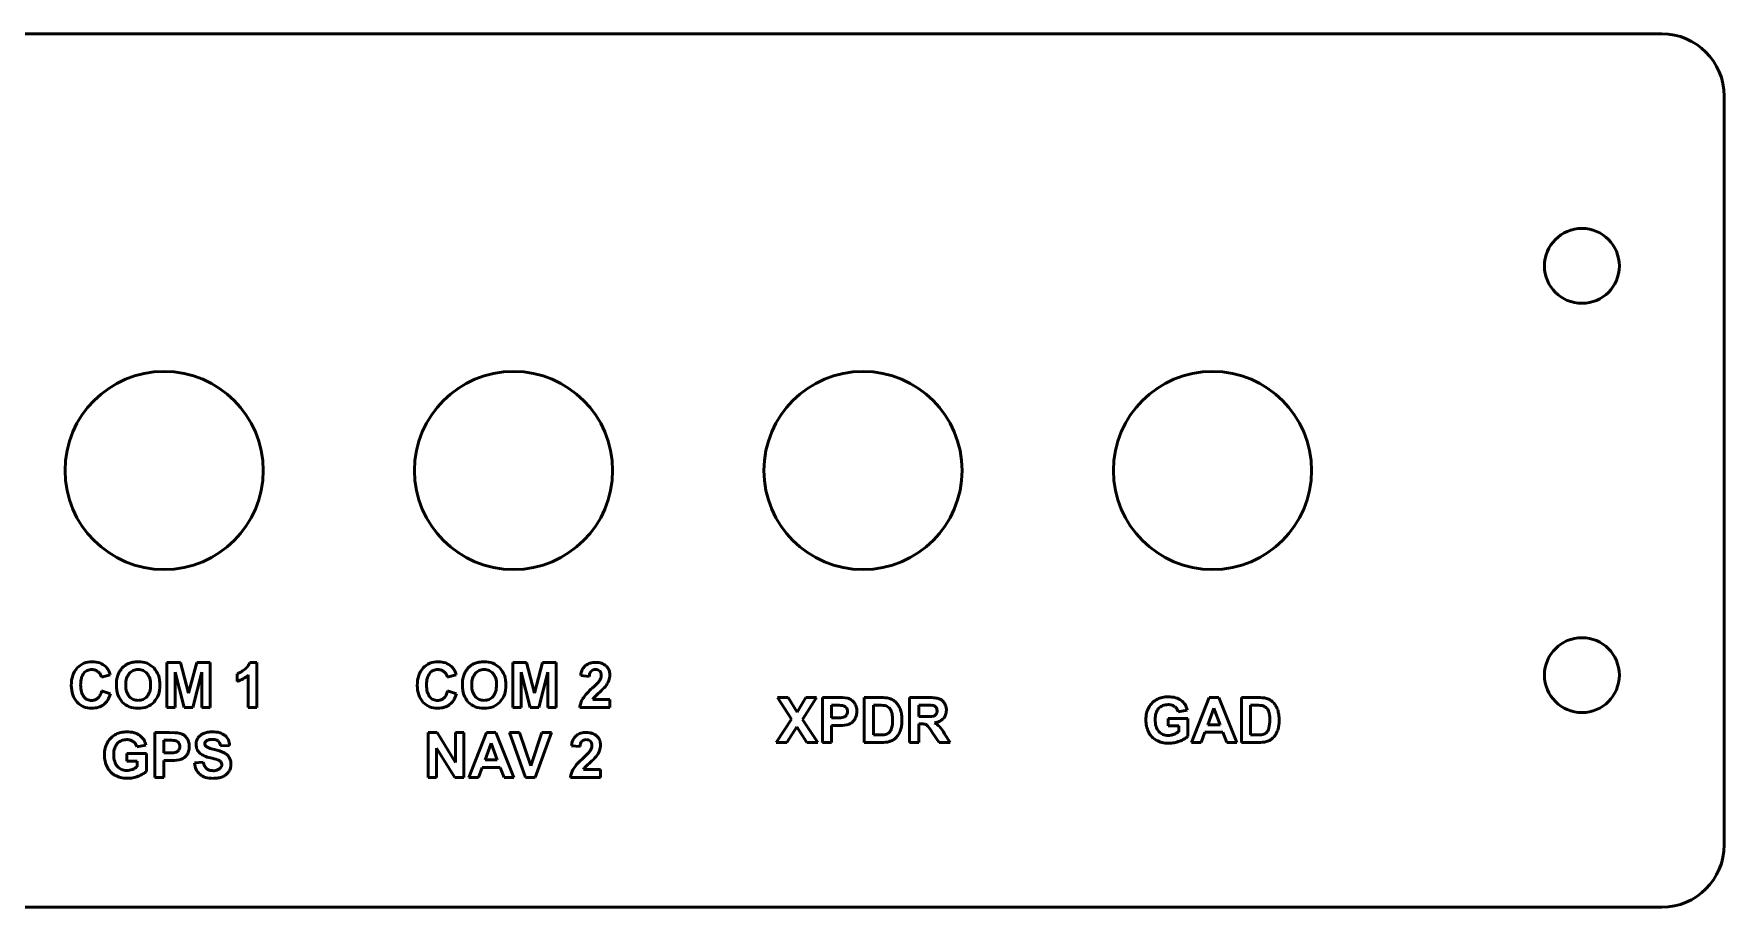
# Model space of a CAD drawing. Header units: inches. Extents: x 5.26 to 11.51, y 5.22 to 6.97.
# Drawn here: x 8.128 to 11.514, y 5.223 to 6.973 of the extents above; entities that cross this region are included whole.
import ezdxf

# ---------------------------------------------------------------- set-up
doc = ezdxf.new("R2010")
doc.units = ezdxf.units.IN
doc.header["$LTSCALE"] = 0.75
doc.header["$MEASUREMENT"] = 0
doc.layers.add('Visible', color=7, linetype='Continuous', lineweight=50)

msp = doc.modelspace()

# ---------------------------------------------------------------- linework, layer by layer
at = {"layer": 'Visible', "extrusion": (0, 1, 0)}
for p, q in [((11.3891, 6.9734), (5.3891, 6.9734)), ((11.5141, 5.3484), (11.5141, 6.8484)), ((8.2634, 5.6846), (8.2814, 5.6889)), ((8.3948, 5.7137), (8.3948, 5.6237)), ((8.422, 5.7137), (8.3948, 5.7137)), ((8.4116, 5.6945), (8.4295, 5.6237)), ((8.4116, 5.6237), (8.4116, 5.6945)), ((8.4383, 5.6523), (8.422, 5.7137)), ((8.4544, 5.7137), (8.4383, 5.6523)), ((8.4469, 5.6237), (8.4648, 5.6945)), ((8.4817, 5.7137), (8.4544, 5.7137)), ((8.4648, 5.6945), (8.4648, 5.6237)), ((8.4817, 5.6237), (8.4817, 5.7137)), ((8.5355, 5.6912), (8.5355, 5.6756)), ((8.5578, 5.6887), (8.5578, 5.6237)), ((8.575, 5.714), (8.561, 5.714)), ((8.575, 5.6237), (8.575, 5.714)), ((8.9563, 5.6846), (8.9743, 5.6889)), ((9.0877, 5.7137), (9.0877, 5.6237)), ((9.1149, 5.7137), (9.0877, 5.7137)), ((9.1046, 5.6945), (9.1224, 5.6237)), ((9.1046, 5.6237), (9.1046, 5.6945)), ((9.1312, 5.6523), (9.1149, 5.7137)), ((9.1474, 5.7137), (9.1312, 5.6523)), ((9.1399, 5.6237), (9.1578, 5.6945)), ((9.1746, 5.7137), (9.1474, 5.7137)), ((9.1578, 5.6945), (9.1578, 5.6237)), ((9.1746, 5.6237), (9.1746, 5.7137)), ((8.2816, 5.6512), (8.264, 5.6567)), ((8.9746, 5.6512), (8.9569, 5.6567)), ((9.2236, 5.6874), (9.2408, 5.6857)), ((8.3948, 5.6237), (8.4116, 5.6237)), ((8.4295, 5.6237), (8.4469, 5.6237)), ((8.4648, 5.6237), (8.4817, 5.6237)), ((8.5578, 5.6237), (8.575, 5.6237)), ((9.0877, 5.6237), (9.1046, 5.6237)), ((9.1224, 5.6237), (9.1399, 5.6237)), ((9.1578, 5.6237), (9.1746, 5.6237)), ((9.2216, 5.6237), (9.2821, 5.6237)), ((9.2821, 5.6397), (9.2478, 5.6397)), ((9.2821, 5.6237), (9.2821, 5.6397)), ((9.6177, 5.6434), (9.6456, 5.6004)), ((9.6389, 5.6434), (9.6177, 5.6434)), ((9.657, 5.6145), (9.6389, 5.6434)), ((9.6747, 5.6434), (9.657, 5.6145)), ((9.6677, 5.5997), (9.6957, 5.6434)), ((9.6957, 5.6434), (9.6747, 5.6434)), ((9.7078, 5.6434), (9.7078, 5.5534)), ((9.737, 5.6434), (9.7078, 5.6434)), ((9.726, 5.6027), (9.726, 5.6282)), ((9.726, 5.6282), (9.7348, 5.6282)), ((9.8248, 5.6434), (9.7916, 5.6434)), ((9.7916, 5.6434), (9.7916, 5.5534)), ((9.8098, 5.5686), (9.8098, 5.6282)), ((9.8098, 5.6282), (9.8179, 5.6282)), ((9.8825, 5.6434), (9.8825, 5.5534)), ((9.9208, 5.6434), (9.8825, 5.6434)), ((9.9007, 5.6282), (9.9149, 5.6282)), ((9.9007, 5.6054), (9.9007, 5.6282)), ((10.4824, 5.6434), (10.4473, 5.5534)), ((10.4796, 5.589), (10.4918, 5.6224)), ((10.5016, 5.6434), (10.4824, 5.6434)), ((10.4918, 5.6224), (10.5042, 5.589)), ((10.5376, 5.5534), (10.5016, 5.6434)), ((10.5804, 5.6434), (10.5472, 5.6434)), ((10.5472, 5.6434), (10.5472, 5.5534)), ((10.5654, 5.5686), (10.5654, 5.6282)), ((10.5654, 5.6282), (10.5736, 5.6282)), ((9.6456, 5.6004), (9.6148, 5.5534)), ((9.6985, 5.5534), (9.6677, 5.5997)), ((9.7359, 5.6027), (9.726, 5.6027)), ((9.726, 5.5874), (9.7378, 5.5874)), ((9.726, 5.5534), (9.726, 5.5874)), ((9.9141, 5.6054), (9.9007, 5.6054)), ((9.9007, 5.591), (9.9044, 5.591)), ((9.9007, 5.5534), (9.9007, 5.591)), ((10.4006, 5.6017), (10.4006, 5.5865)), ((10.4397, 5.6017), (10.4006, 5.6017)), ((10.4205, 5.6151), (10.4386, 5.6185)), ((10.4397, 5.5658), (10.4397, 5.6017)), ((10.5042, 5.589), (10.4796, 5.589)), ((8.3705, 5.5732), (8.3705, 5.4832)), ((8.3997, 5.5732), (8.3705, 5.5732)), ((8.3887, 5.5324), (8.3887, 5.558)), ((8.3887, 5.558), (8.3975, 5.558)), ((8.9181, 5.5732), (8.9181, 5.4832)), ((8.9358, 5.5732), (8.9181, 5.5732)), ((8.9727, 5.5131), (8.9358, 5.5732)), ((8.9727, 5.5732), (8.9727, 5.5131)), ((8.9895, 5.5732), (8.9727, 5.5732)), ((8.9895, 5.4832), (8.9895, 5.5732)), ((9.0347, 5.5732), (8.9996, 5.4832)), ((9.0539, 5.5732), (9.0347, 5.5732)), ((9.0899, 5.4832), (9.0539, 5.5732)), ((9.081, 5.5732), (9.1132, 5.4832)), ((9.1007, 5.5732), (9.081, 5.5732)), ((9.1235, 5.5066), (9.1007, 5.5732)), ((9.1455, 5.5732), (9.1235, 5.5066)), ((9.1326, 5.4832), (9.1648, 5.5732)), ((9.1648, 5.5732), (9.1455, 5.5732)), ((9.6148, 5.5534), (9.6366, 5.5534)), ((9.6366, 5.5534), (9.6566, 5.5845)), ((9.6566, 5.5845), (9.6766, 5.5534)), ((9.6766, 5.5534), (9.6985, 5.5534)), ((9.7078, 5.5534), (9.726, 5.5534)), ((9.7916, 5.5534), (9.8258, 5.5534)), ((9.8233, 5.5686), (9.8098, 5.5686)), ((9.8825, 5.5534), (9.9007, 5.5534)), ((9.9286, 5.573), (9.9417, 5.5534)), ((9.9417, 5.5534), (9.9634, 5.5534)), ((9.9634, 5.5534), (9.9524, 5.571)), ((10.4006, 5.5865), (10.4214, 5.5865)), ((10.4214, 5.5865), (10.4214, 5.5751)), ((10.4473, 5.5534), (10.4666, 5.5534)), ((10.4666, 5.5534), (10.474, 5.5739)), ((10.474, 5.5739), (10.51, 5.5739)), ((10.51, 5.5739), (10.5179, 5.5534)), ((10.5179, 5.5534), (10.5376, 5.5534)), ((10.5472, 5.5534), (10.5814, 5.5534)), ((10.579, 5.5686), (10.5654, 5.5686)), ((8.3146, 5.5314), (8.3146, 5.5163)), ((8.3538, 5.5314), (8.3146, 5.5314)), ((8.3346, 5.5449), (8.3526, 5.5483)), ((8.3538, 5.4956), (8.3538, 5.5314)), ((8.3987, 5.5324), (8.3887, 5.5324)), ((8.5022, 5.5467), (8.5204, 5.5475)), ((8.935, 5.5419), (8.9713, 5.4832)), ((8.935, 5.4832), (8.935, 5.5419)), ((9.0319, 5.5188), (9.0441, 5.5522)), ((9.0441, 5.5522), (9.0565, 5.5188)), ((9.205, 5.5469), (9.2222, 5.5452)), ((8.3146, 5.5163), (8.3354, 5.5163)), ((8.3354, 5.5163), (8.3354, 5.5049)), ((8.3887, 5.5171), (8.4006, 5.5171)), ((8.3887, 5.4832), (8.3887, 5.5171)), ((8.4675, 5.5142), (8.4498, 5.5125)), ((9.0189, 5.4832), (9.0263, 5.5036)), ((9.0263, 5.5036), (9.0623, 5.5036)), ((9.0565, 5.5188), (9.0319, 5.5188)), ((9.0623, 5.5036), (9.0701, 5.4832)), ((9.2635, 5.4992), (9.2292, 5.4992)), ((9.2635, 5.4832), (9.2635, 5.4992)), ((8.3705, 5.4832), (8.3887, 5.4832)), ((8.9181, 5.4832), (8.935, 5.4832)), ((8.9713, 5.4832), (8.9895, 5.4832)), ((8.9996, 5.4832), (9.0189, 5.4832)), ((9.0701, 5.4832), (9.0899, 5.4832)), ((9.1132, 5.4832), (9.1326, 5.4832)), ((9.203, 5.4832), (9.2635, 5.4832)), ((5.3891, 5.2234), (11.3891, 5.2234))]:
    msp.add_line(p, q, dxfattribs=at)
at = {"layer": 'Visible'}
for centre, radius in [((11.2291, 6.5084), 0.075), ((8.3891, 6.0984), 0.1985), ((9.0891, 6.0984), 0.1985), ((9.7891, 6.0984), 0.1985), ((10.4891, 6.0984), 0.1985), ((11.2291, 5.6884), 0.075)]:
    msp.add_circle(centre, radius, dxfattribs=at)
at = {"layer": 'Visible', "extrusion": (1e-16, 0, -1)}
for centre, radius, start, end in [((-11.3891, 6.8484), 0.125, 90, 180), ((-9.3217, 5.5757), 0.1146, 34.682, 49.2293), ((-9.1668, 5.7545), 0.122, 219.3253, 228.9789), ((-9.1888, 5.7375), 0.1105, 220.3582, 228.7151), ((-9.2365, 5.6956), 0.0471, 202.7647, 219.1631), ((-9.2734, 5.6245), 0.0298, 30.6639, 42.1297), ((-9.3837, 5.5171), 0.1837, 43.8878, 48.3658), ((-9.7372, 5.5409), 0.0873, 88.3901, 96.9858), ((-9.7412, 5.5378), 0.1057, 87.7002, 99.4525), ((-9.8207, 5.5459), 0.0824, 88.0941, 98.5005), ((-9.827, 5.5786), 0.0649, 88.1047, 103.3572), ((-9.918, 5.4752), 0.153, 88.8418, 93.8103), ((-10.5763, 5.5459), 0.0824, 88.0942, 98.5005), ((-10.5826, 5.5786), 0.0649, 88.1047, 103.3572), ((-9.7402, 5.6911), 0.1037, 260.8622, 271.3114), ((-9.7896, 5.5966), 0.0587, 178.2551, 194.4956), ((-9.9177, 5.6747), 0.0694, 259.3593, 272.8981), ((-9.9115, 5.5562), 0.0424, 119.4601, 136.1645), ((-10.5452, 5.5966), 0.0587, 178.2547, 194.4962), ((-8.4, 5.4707), 0.0873, 88.3902, 96.9856), ((-8.404, 5.4675), 0.1057, 87.7002, 99.4526), ((-9.825, 5.6181), 0.0495, 259.1366, 271.9191), ((-9.8275, 5.6084), 0.055, 254.7814, 271.7228), ((-9.8211, 5.5053), 0.127, 140.4132, 147.7852), ((-9.8639, 5.5192), 0.1026, 139.6956, 149.7088), ((-10.3977, 5.6064), 0.0392, 232.8836, 249.3715), ((-10.5806, 5.6181), 0.0495, 259.1366, 271.9191), ((-10.5831, 5.6084), 0.055, 254.7814, 271.7228), ((-8.4308, 5.3048), 0.2237, 103.1811, 107.0425), ((-8.4722, 5.453), 0.0881, 101.5424, 115.0044), ((-9.3031, 5.4352), 0.1146, 34.6817, 49.2295), ((-9.1482, 5.6141), 0.122, 219.3257, 228.9788), ((-9.1702, 5.597), 0.1105, 220.3587, 228.7148), ((-9.2179, 5.5551), 0.0471, 202.7641, 219.1633), ((-8.3118, 5.5361), 0.0392, 232.8835, 249.3717), ((-8.4029, 5.6208), 0.1037, 260.8624, 271.3113), ((-9.2548, 5.484), 0.0298, 30.6637, 42.1298), ((-9.365, 5.3768), 0.1835, 43.8864, 48.3669), ((-11.3891, 5.3484), 0.125, 180, 270)]:
    msp.add_arc(centre, radius, start, end, dxfattribs=at)
at = {"layer": 'Visible'}
for points, knots in [([(8.2148, 5.7028), (8.2114, 5.6979), (8.2041, 5.6875), (8.2035, 5.6747), (8.2032, 5.6679)], [-0.09514911, -0.09514911, -0.09514911, -0.09514911, -0.05123078, 0, 0, 0, 0]), ([(8.2453, 5.7152), (8.2394, 5.7147), (8.2279, 5.7139), (8.2191, 5.7064), (8.2148, 5.7028)], [-0.08562698, -0.08562698, -0.08562698, -0.08562698, -0.0415259, 0, 0, 0, 0]), ([(8.2219, 5.6692), (8.222, 5.674), (8.2222, 5.6823), (8.2264, 5.6894), (8.2282, 5.6925)], [-0.06210674, -0.06210674, -0.06210674, -0.06210674, -0.02668283, 0, 0, 0, 0]), ([(8.2282, 5.6925), (8.2304, 5.6946), (8.235, 5.6988), (8.2413, 5.6994), (8.2444, 5.6997)], [-0.04625719, -0.04625719, -0.04625719, -0.04625719, -0.02346736, 0, 0, 0, 0]), ([(8.2444, 5.6997), (8.2467, 5.6995), (8.2512, 5.6992), (8.2549, 5.6968), (8.2567, 5.6956)], [-0.03341466, -0.03341466, -0.03341466, -0.03341466, -0.01620492, 0, 0, 0, 0]), ([(8.2722, 5.7054), (8.2684, 5.7083), (8.2604, 5.7142), (8.2505, 5.7149), (8.2453, 5.7152)], [-0.073921, -0.073921, -0.073921, -0.073921, -0.03851114, 0, 0, 0, 0]), ([(8.2567, 5.6956), (8.2583, 5.6941), (8.2615, 5.691), (8.2627, 5.6867), (8.2634, 5.6846)], [-0.03326625, -0.03326625, -0.03326625, -0.03326625, -0.01709175, 0, 0, 0, 0]), ([(8.2814, 5.6889), (8.2803, 5.6922), (8.2783, 5.6983), (8.2741, 5.7032), (8.2722, 5.7054)], [-0.04860419, -0.04860419, -0.04860419, -0.04860419, -0.02247108, 0, 0, 0, 0]), ([(8.2976, 5.6912), (8.2964, 5.6877), (8.2939, 5.6803), (8.2936, 5.6724), (8.2935, 5.6681)], [-0.05987121, -0.05987121, -0.05987121, -0.05987121, -0.0322285, 0, 0, 0, 0]), ([(8.306, 5.7035), (8.3043, 5.7016), (8.301, 5.6979), (8.2988, 5.6934), (8.2976, 5.6912)], [-0.0380359, -0.0380359, -0.0380359, -0.0380359, -0.01896051, 0, 0, 0, 0]), ([(8.3177, 5.7116), (8.3156, 5.7106), (8.3113, 5.7085), (8.3078, 5.7052), (8.306, 5.7035)], [-0.03619934, -0.03619934, -0.03619934, -0.03619934, -0.01859424, 0, 0, 0, 0]), ([(8.3123, 5.6687), (8.3124, 5.6734), (8.3126, 5.6818), (8.3171, 5.6888), (8.3191, 5.692)], [-0.06257345, -0.06257345, -0.06257345, -0.06257345, -0.0278171, 0, 0, 0, 0]), ([(8.3371, 5.7152), (8.3336, 5.7151), (8.3269, 5.7148), (8.3206, 5.7127), (8.3177, 5.7116)], [-0.05035182, -0.05035182, -0.05035182, -0.05035182, -0.02397974, 0, 0, 0, 0]), ([(8.3191, 5.692), (8.3216, 5.6942), (8.3268, 5.6988), (8.3337, 5.6994), (8.3372, 5.6997)], [-0.05122411, -0.05122411, -0.05122411, -0.05122411, -0.0262285, 0, 0, 0, 0]), ([(8.3689, 5.7028), (8.3644, 5.7064), (8.3552, 5.714), (8.3433, 5.7148), (8.3371, 5.7152)], [-0.08861997, -0.08861997, -0.08861997, -0.08861997, -0.04614456, 0, 0, 0, 0]), ([(8.3372, 5.6997), (8.3408, 5.6994), (8.3476, 5.6988), (8.3528, 5.6943), (8.3553, 5.692)], [-0.05091078, -0.05091078, -0.05091078, -0.05091078, -0.0247506, 0, 0, 0, 0]), ([(8.3553, 5.692), (8.3572, 5.6889), (8.3617, 5.6819), (8.3619, 5.6736), (8.362, 5.669)], [-0.06212039, -0.06212039, -0.06212039, -0.06212039, -0.034575, 0, 0, 0, 0]), ([(8.3808, 5.6685), (8.3805, 5.6753), (8.3798, 5.6879), (8.3724, 5.6981), (8.3689, 5.7028)], [-0.09410742, -0.09410742, -0.09410742, -0.09410742, -0.04382827, 0, 0, 0, 0]), ([(8.5501, 5.6996), (8.5477, 5.6978), (8.5431, 5.6944), (8.5379, 5.6922), (8.5355, 5.6912)], [-0.04307289, -0.04307289, -0.04307289, -0.04307289, -0.01965301, 0, 0, 0, 0]), ([(8.5355, 5.6756), (8.5396, 5.6772), (8.5477, 5.6803), (8.5544, 5.6859), (8.5578, 5.6887)], [-0.06602459, -0.06602459, -0.06602459, -0.06602459, -0.03264494, 0, 0, 0, 0]), ([(8.561, 5.714), (8.5598, 5.7113), (8.5572, 5.7057), (8.5526, 5.7017), (8.5501, 5.6996)], [-0.0462894, -0.0462894, -0.0462894, -0.0462894, -0.02399585, 0, 0, 0, 0]), ([(8.9078, 5.7028), (8.9044, 5.6979), (8.8971, 5.6875), (8.8965, 5.6747), (8.8962, 5.6679)], [-0.09514911, -0.09514911, -0.09514911, -0.09514911, -0.05123078, 0, 0, 0, 0]), ([(8.9383, 5.7152), (8.9323, 5.7147), (8.9208, 5.7139), (8.912, 5.7064), (8.9078, 5.7028)], [-0.08562698, -0.08562698, -0.08562698, -0.08562698, -0.0415259, 0, 0, 0, 0]), ([(8.9149, 5.6692), (8.915, 5.674), (8.9151, 5.6823), (8.9193, 5.6894), (8.9211, 5.6925)], [-0.06210674, -0.06210674, -0.06210674, -0.06210674, -0.02668283, 0, 0, 0, 0]), ([(8.9211, 5.6925), (8.9234, 5.6946), (8.928, 5.6988), (8.9342, 5.6994), (8.9374, 5.6997)], [-0.04625718, -0.04625718, -0.04625718, -0.04625718, -0.02346733, 0, 0, 0, 0]), ([(8.9374, 5.6997), (8.9397, 5.6995), (8.9441, 5.6992), (8.9479, 5.6968), (8.9497, 5.6956)], [-0.03341467, -0.03341467, -0.03341467, -0.03341467, -0.0162049, 0, 0, 0, 0]), ([(8.9651, 5.7054), (8.9613, 5.7083), (8.9534, 5.7142), (8.9434, 5.7149), (8.9383, 5.7152)], [-0.073921, -0.073921, -0.073921, -0.073921, -0.03851114, 0, 0, 0, 0]), ([(8.9497, 5.6956), (8.9512, 5.6941), (8.9544, 5.691), (8.9557, 5.6867), (8.9563, 5.6846)], [-0.03326626, -0.03326626, -0.03326626, -0.03326626, -0.01709173, 0, 0, 0, 0]), ([(8.9743, 5.6889), (8.9733, 5.6922), (8.9713, 5.6983), (8.9671, 5.7032), (8.9651, 5.7054)], [-0.04860419, -0.04860419, -0.04860419, -0.04860419, -0.02247108, 0, 0, 0, 0]), ([(8.9906, 5.6912), (8.9894, 5.6877), (8.9868, 5.6803), (8.9866, 5.6724), (8.9865, 5.6681)], [-0.05987121, -0.05987121, -0.05987121, -0.05987121, -0.0322285, 0, 0, 0, 0]), ([(8.999, 5.7035), (8.9973, 5.7016), (8.9939, 5.6979), (8.9917, 5.6934), (8.9906, 5.6912)], [-0.03803589, -0.03803589, -0.03803589, -0.03803589, -0.01896054, 0, 0, 0, 0]), ([(9.0106, 5.7116), (9.0085, 5.7106), (9.0042, 5.7085), (9.0007, 5.7052), (8.999, 5.7035)], [-0.03619934, -0.03619934, -0.03619934, -0.03619934, -0.01859424, 0, 0, 0, 0]), ([(9.0052, 5.6687), (9.0053, 5.6734), (9.0056, 5.6818), (9.0101, 5.6888), (9.0121, 5.692)], [-0.06257348, -0.06257348, -0.06257348, -0.06257348, -0.02781712, 0, 0, 0, 0]), ([(9.03, 5.7152), (9.0265, 5.7151), (9.0199, 5.7148), (9.0136, 5.7127), (9.0106, 5.7116)], [-0.05035176, -0.05035176, -0.05035176, -0.05035176, -0.02397974, 0, 0, 0, 0]), ([(9.0121, 5.692), (9.0146, 5.6942), (9.0197, 5.6988), (9.0266, 5.6994), (9.0302, 5.6997)], [-0.05122407, -0.05122407, -0.05122407, -0.05122407, -0.0262285, 0, 0, 0, 0]), ([(9.0618, 5.7028), (9.0574, 5.7064), (9.0481, 5.714), (9.0362, 5.7148), (9.03, 5.7152)], [-0.08862002, -0.08862002, -0.08862002, -0.08862002, -0.04614456, 0, 0, 0, 0]), ([(9.0302, 5.6997), (9.0337, 5.6994), (9.0406, 5.6988), (9.0457, 5.6943), (9.0482, 5.692)], [-0.05091078, -0.05091078, -0.05091078, -0.05091078, -0.0247506, 0, 0, 0, 0]), ([(9.0482, 5.692), (9.0502, 5.6889), (9.0546, 5.6819), (9.0549, 5.6736), (9.055, 5.669)], [-0.06212041, -0.06212041, -0.06212041, -0.06212041, -0.03457499, 0, 0, 0, 0]), ([(9.0738, 5.6685), (9.0734, 5.6753), (9.0728, 5.6879), (9.0653, 5.6981), (9.0618, 5.7028)], [-0.09410742, -0.09410742, -0.09410742, -0.09410742, -0.04382827, 0, 0, 0, 0]), ([(9.2333, 5.7078), (9.2308, 5.7052), (9.2254, 5.6995), (9.2243, 5.6917), (9.2236, 5.6874)], [-0.05864015, -0.05864015, -0.05864015, -0.05864015, -0.0321008, 0, 0, 0, 0]), ([(9.2535, 5.714), (9.2497, 5.7138), (9.2424, 5.7134), (9.2362, 5.7096), (9.2333, 5.7078)], [-0.05456959, -0.05456959, -0.05456959, -0.05456959, -0.02599495, 0, 0, 0, 0]), ([(9.2408, 5.6857), (9.241, 5.6879), (9.2413, 5.6918), (9.2435, 5.6951), (9.2445, 5.6965)], [-0.029433, -0.029433, -0.029433, -0.029433, -0.01271726, 0, 0, 0, 0]), ([(9.2445, 5.6965), (9.2457, 5.6974), (9.2482, 5.6994), (9.2514, 5.6996), (9.2531, 5.6997)], [-0.02384421, -0.02384421, -0.02384421, -0.02384421, -0.01249092, 0, 0, 0, 0]), ([(9.2531, 5.6997), (9.2548, 5.6996), (9.258, 5.6994), (9.2605, 5.6975), (9.2617, 5.6966)], [-0.02361367, -0.02361367, -0.02361367, -0.02361367, -0.01108082, 0, 0, 0, 0]), ([(9.2745, 5.7068), (9.2716, 5.7089), (9.2653, 5.7134), (9.2576, 5.7138), (9.2535, 5.714)], [-0.05728394, -0.05728394, -0.05728394, -0.05728394, -0.03055463, 0, 0, 0, 0]), ([(9.2617, 5.6966), (9.2626, 5.6954), (9.2645, 5.6928), (9.2647, 5.6895), (9.2648, 5.6877)], [-0.0243568, -0.0243568, -0.0243568, -0.0243568, -0.0131107, 0, 0, 0, 0]), ([(9.2821, 5.689), (9.2818, 5.6924), (9.2811, 5.6992), (9.2767, 5.7043), (9.2745, 5.7068)], [-0.05045874, -0.05045874, -0.05045874, -0.05045874, -0.02508352, 0, 0, 0, 0]), ([(9.2799, 5.6774), (9.2805, 5.6793), (9.2818, 5.683), (9.282, 5.687), (9.2821, 5.689)], [-0.03004655, -0.03004655, -0.03004655, -0.03004655, -0.0151306, 0, 0, 0, 0]), ([(8.2032, 5.6679), (8.2036, 5.6613), (8.2042, 5.649), (8.2114, 5.639), (8.2148, 5.6344)], [-0.09168091, -0.09168091, -0.09168091, -0.09168091, -0.04288514, 0, 0, 0, 0]), ([(8.2281, 5.6449), (8.2263, 5.6481), (8.2221, 5.6556), (8.222, 5.6642), (8.2219, 5.6692)], [-0.06458908, -0.06458908, -0.06458908, -0.06458908, -0.0373166, 0, 0, 0, 0]), ([(8.264, 5.6567), (8.2632, 5.6538), (8.2618, 5.6484), (8.2582, 5.6441), (8.2565, 5.6423)], [-0.04192399, -0.04192399, -0.04192399, -0.04192399, -0.01886823, 0, 0, 0, 0]), ([(8.2935, 5.6681), (8.2939, 5.6615), (8.2945, 5.649), (8.3019, 5.639), (8.3054, 5.6344)], [-0.09260857, -0.09260857, -0.09260857, -0.09260857, -0.04332088, 0, 0, 0, 0]), ([(8.3193, 5.6455), (8.3173, 5.6487), (8.3127, 5.6557), (8.3124, 5.6641), (8.3123, 5.6687)], [-0.06257847, -0.06257847, -0.06257847, -0.06257847, -0.03442333, 0, 0, 0, 0]), ([(8.362, 5.669), (8.3619, 5.6643), (8.3616, 5.6558), (8.3571, 5.6486), (8.3551, 5.6455)], [-0.06324798, -0.06324798, -0.06324798, -0.06324798, -0.02817487, 0, 0, 0, 0]), ([(8.369, 5.6344), (8.3724, 5.6391), (8.3798, 5.6493), (8.3805, 5.6618), (8.3808, 5.6685)], [-0.09349154, -0.09349154, -0.09349154, -0.09349154, -0.04990421, 0, 0, 0, 0]), ([(8.8962, 5.6679), (8.8965, 5.6613), (8.8972, 5.649), (8.9043, 5.639), (8.9077, 5.6344)], [-0.09168091, -0.09168091, -0.09168091, -0.09168091, -0.04288514, 0, 0, 0, 0]), ([(8.921, 5.6449), (8.9192, 5.6481), (8.915, 5.6556), (8.9149, 5.6642), (8.9149, 5.6692)], [-0.06458909, -0.06458909, -0.06458909, -0.06458909, -0.0373166, 0, 0, 0, 0]), ([(8.9569, 5.6567), (8.9562, 5.6538), (8.9548, 5.6484), (8.9511, 5.6441), (8.9495, 5.6423)], [-0.041924, -0.041924, -0.041924, -0.041924, -0.01886824, 0, 0, 0, 0]), ([(8.9865, 5.6681), (8.9868, 5.6615), (8.9875, 5.649), (8.9949, 5.639), (8.9983, 5.6344)], [-0.09260854, -0.09260854, -0.09260854, -0.09260854, -0.04332085, 0, 0, 0, 0]), ([(9.0123, 5.6455), (9.0102, 5.6487), (9.0056, 5.6557), (9.0054, 5.6641), (9.0052, 5.6687)], [-0.06257847, -0.06257847, -0.06257847, -0.06257847, -0.03442333, 0, 0, 0, 0]), ([(9.055, 5.669), (9.0548, 5.6643), (9.0546, 5.6558), (9.05, 5.6486), (9.048, 5.6455)], [-0.06324793, -0.06324793, -0.06324793, -0.06324793, -0.02817481, 0, 0, 0, 0]), ([(9.0619, 5.6344), (9.0654, 5.6391), (9.0728, 5.6493), (9.0734, 5.6618), (9.0738, 5.6685)], [-0.09349154, -0.09349154, -0.09349154, -0.09349154, -0.04990421, 0, 0, 0, 0]), ([(9.2648, 5.6877), (9.2646, 5.686), (9.2642, 5.6822), (9.2622, 5.6789), (9.2612, 5.6772)], [-0.02862065, -0.02862065, -0.02862065, -0.02862065, -0.01509788, 0, 0, 0, 0]), ([(8.2148, 5.6344), (8.2189, 5.6308), (8.2274, 5.6235), (8.2386, 5.6226), (8.2442, 5.6221)], [-0.082919, -0.082919, -0.082919, -0.082919, -0.04220142, 0, 0, 0, 0]), ([(8.244, 5.6377), (8.2409, 5.6379), (8.2348, 5.6385), (8.2303, 5.6428), (8.2281, 5.6449)], [-0.04570152, -0.04570152, -0.04570152, -0.04570152, -0.02262784, 0, 0, 0, 0]), ([(8.2565, 5.6423), (8.2547, 5.6409), (8.251, 5.6382), (8.2464, 5.6378), (8.244, 5.6377)], [-0.03434335, -0.03434335, -0.03434335, -0.03434335, -0.01736176, 0, 0, 0, 0]), ([(8.2442, 5.6221), (8.2488, 5.6223), (8.2573, 5.6228), (8.2647, 5.6272), (8.2681, 5.6293)], [-0.06426889, -0.06426889, -0.06426889, -0.06426889, -0.03037879, 0, 0, 0, 0]), ([(8.2681, 5.6293), (8.2711, 5.6321), (8.2774, 5.6382), (8.2802, 5.6467), (8.2816, 5.6512)], [-0.06618398, -0.06618398, -0.06618398, -0.06618398, -0.03537182, 0, 0, 0, 0]), ([(8.3054, 5.6344), (8.3098, 5.6308), (8.3191, 5.6233), (8.3311, 5.6225), (8.3373, 5.6221)], [-0.08875264, -0.08875264, -0.08875264, -0.08875264, -0.04642287, 0, 0, 0, 0]), ([(8.3372, 5.6377), (8.3338, 5.638), (8.3269, 5.6386), (8.3218, 5.6432), (8.3193, 5.6455)], [-0.05097399, -0.05097399, -0.05097399, -0.05097399, -0.02529715, 0, 0, 0, 0]), ([(8.3551, 5.6455), (8.3526, 5.6432), (8.3475, 5.6386), (8.3407, 5.638), (8.3372, 5.6377)], [-0.05069841, -0.05069841, -0.05069841, -0.05069841, -0.02561183, 0, 0, 0, 0]), ([(8.3373, 5.6221), (8.3435, 5.6225), (8.3554, 5.6233), (8.3646, 5.6308), (8.369, 5.6344)], [-0.08823292, -0.08823292, -0.08823292, -0.08823292, -0.04226454, 0, 0, 0, 0]), ([(8.9077, 5.6344), (8.9119, 5.6308), (8.9204, 5.6235), (8.9315, 5.6226), (8.9372, 5.6221)], [-0.08291899, -0.08291899, -0.08291899, -0.08291899, -0.04220139, 0, 0, 0, 0]), ([(8.937, 5.6377), (8.9339, 5.6379), (8.9277, 5.6385), (8.9232, 5.6428), (8.921, 5.6449)], [-0.04570152, -0.04570152, -0.04570152, -0.04570152, -0.02262784, 0, 0, 0, 0]), ([(8.9495, 5.6423), (8.9476, 5.6409), (8.9439, 5.6382), (8.9393, 5.6378), (8.937, 5.6377)], [-0.03434335, -0.03434335, -0.03434335, -0.03434335, -0.01736179, 0, 0, 0, 0]), ([(8.9372, 5.6221), (8.9417, 5.6223), (8.9503, 5.6228), (8.9576, 5.6272), (8.9611, 5.6293)], [-0.06426889, -0.06426889, -0.06426889, -0.06426889, -0.03037882, 0, 0, 0, 0]), ([(8.9611, 5.6293), (8.964, 5.6321), (8.9704, 5.6382), (8.9731, 5.6467), (8.9746, 5.6512)], [-0.06618398, -0.06618398, -0.06618398, -0.06618398, -0.03537182, 0, 0, 0, 0]), ([(8.9983, 5.6344), (9.0028, 5.6308), (9.0121, 5.6233), (9.024, 5.6225), (9.0302, 5.6221)], [-0.08875269, -0.08875269, -0.08875269, -0.08875269, -0.04642287, 0, 0, 0, 0]), ([(9.0302, 5.6377), (9.0267, 5.638), (9.0199, 5.6386), (9.0148, 5.6432), (9.0123, 5.6455)], [-0.05097399, -0.05097399, -0.05097399, -0.05097399, -0.02529715, 0, 0, 0, 0]), ([(9.048, 5.6455), (9.0455, 5.6432), (9.0405, 5.6386), (9.0336, 5.638), (9.0302, 5.6377)], [-0.05069846, -0.05069846, -0.05069846, -0.05069846, -0.02561189, 0, 0, 0, 0]), ([(9.0302, 5.6221), (9.0364, 5.6225), (9.0483, 5.6233), (9.0575, 5.6308), (9.0619, 5.6344)], [-0.08823292, -0.08823292, -0.08823292, -0.08823292, -0.04226454, 0, 0, 0, 0]), ([(9.2275, 5.6409), (9.226, 5.6381), (9.2231, 5.6327), (9.2221, 5.6267), (9.2216, 5.6237)], [-0.04651221, -0.04651221, -0.04651221, -0.04651221, -0.02302133, 0, 0, 0, 0]), ([(9.7478, 5.6276), (9.7492, 5.6272), (9.752, 5.6265), (9.7541, 5.6246), (9.7551, 5.6236)], [-0.02144873, -0.02144873, -0.02144873, -0.02144873, -0.0105997, 0, 0, 0, 0]), ([(9.7551, 5.6236), (9.756, 5.6224), (9.7577, 5.62), (9.7579, 5.617), (9.758, 5.6155)], [-0.02224683, -0.02224683, -0.02224683, -0.02224683, -0.01152972, 0, 0, 0, 0]), ([(9.7715, 5.6333), (9.7697, 5.6353), (9.7661, 5.6394), (9.7611, 5.6412), (9.7586, 5.6421)], [-0.04036636, -0.04036636, -0.04036636, -0.04036636, -0.01981116, 0, 0, 0, 0]), ([(9.7767, 5.6157), (9.7766, 5.6191), (9.7763, 5.6254), (9.773, 5.6307), (9.7715, 5.6333)], [-0.04710112, -0.04710112, -0.04710112, -0.04710112, -0.02210642, 0, 0, 0, 0]), ([(9.8329, 5.6273), (9.8345, 5.6269), (9.8376, 5.6261), (9.8401, 5.6241), (9.8413, 5.6231)], [-0.02414845, -0.02414845, -0.02414845, -0.02414845, -0.01164729, 0, 0, 0, 0]), ([(9.8413, 5.6231), (9.8423, 5.6219), (9.8446, 5.6193), (9.8458, 5.6161), (9.8464, 5.6144)], [-0.02592576, -0.02592576, -0.02592576, -0.02592576, -0.01382199, 0, 0, 0, 0]), ([(9.8555, 5.6334), (9.8535, 5.6352), (9.8496, 5.6389), (9.8445, 5.6408), (9.8419, 5.6417)], [-0.04074585, -0.04074585, -0.04074585, -0.04074585, -0.02040452, 0, 0, 0, 0]), ([(9.8641, 5.6188), (9.863, 5.6216), (9.861, 5.6269), (9.8573, 5.6313), (9.8555, 5.6334)], [-0.04324385, -0.04324385, -0.04324385, -0.04324385, -0.02103558, 0, 0, 0, 0]), ([(9.9417, 5.641), (9.9389, 5.6417), (9.932, 5.6434), (9.9249, 5.6434), (9.9208, 5.6434)], [-0.05377718, -0.05377718, -0.05377718, -0.05377718, -0.03167262, 0, 0, 0, 0]), ([(9.9281, 5.6279), (9.9295, 5.6276), (9.9321, 5.627), (9.9341, 5.6252), (9.935, 5.6244)], [-0.01987092, -0.01987092, -0.01987092, -0.01987092, -0.00941618, 0, 0, 0, 0]), ([(9.935, 5.6244), (9.9357, 5.6233), (9.9372, 5.6211), (9.9373, 5.6184), (9.9374, 5.617)], [-0.01995817, -0.01995817, -0.01995817, -0.01995817, -0.0105412, 0, 0, 0, 0]), ([(9.9522, 5.6324), (9.9508, 5.6343), (9.948, 5.638), (9.9438, 5.64), (9.9417, 5.641)], [-0.03493695, -0.03493695, -0.03493695, -0.03493695, -0.01722589, 0, 0, 0, 0]), ([(9.9561, 5.6182), (9.956, 5.6208), (9.9557, 5.6258), (9.9533, 5.6302), (9.9522, 5.6324)], [-0.03776786, -0.03776786, -0.03776786, -0.03776786, -0.01846498, 0, 0, 0, 0]), ([(10.3615, 5.6237), (10.3597, 5.6199), (10.3562, 5.6119), (10.3558, 5.6032), (10.3556, 5.5987)], [-0.06572073, -0.06572073, -0.06572073, -0.06572073, -0.03392786, 0, 0, 0, 0]), ([(10.3787, 5.6405), (10.3752, 5.6383), (10.3681, 5.6341), (10.3637, 5.6272), (10.3615, 5.6237)], [-0.06182243, -0.06182243, -0.06182243, -0.06182243, -0.03068012, 0, 0, 0, 0]), ([(10.3743, 5.5995), (10.3744, 5.604), (10.3747, 5.6121), (10.3793, 5.6188), (10.3813, 5.6219)], [-0.06072182, -0.06072182, -0.06072182, -0.06072182, -0.02732507, 0, 0, 0, 0]), ([(10.4003, 5.645), (10.3963, 5.6448), (10.3888, 5.6446), (10.3819, 5.6418), (10.3787, 5.6405)], [-0.05630255, -0.05630255, -0.05630255, -0.05630255, -0.02611177, 0, 0, 0, 0]), ([(10.3813, 5.6219), (10.3839, 5.6241), (10.3894, 5.6287), (10.3965, 5.6292), (10.4003, 5.6294)], [-0.0529885, -0.0529885, -0.0529885, -0.0529885, -0.02757226, 0, 0, 0, 0]), ([(10.4264, 5.6379), (10.4228, 5.64), (10.4147, 5.6445), (10.4053, 5.6448), (10.4003, 5.645)], [-0.06974815, -0.06974815, -0.06974815, -0.06974815, -0.03817346, 0, 0, 0, 0]), ([(10.4003, 5.6294), (10.4027, 5.6293), (10.4074, 5.6291), (10.4114, 5.6267), (10.4134, 5.6256)], [-0.03514069, -0.03514069, -0.03514069, -0.03514069, -0.01667643, 0, 0, 0, 0]), ([(10.4134, 5.6256), (10.415, 5.6242), (10.4183, 5.6213), (10.4198, 5.6172), (10.4205, 5.6151)], [-0.03266868, -0.03266868, -0.03266868, -0.03266868, -0.0165964, 0, 0, 0, 0]), ([(10.4386, 5.6185), (10.4374, 5.6224), (10.4352, 5.63), (10.4293, 5.6353), (10.4264, 5.6379)], [-0.05917834, -0.05917834, -0.05917834, -0.05917834, -0.0289659, 0, 0, 0, 0]), ([(10.5885, 5.6273), (10.5901, 5.6269), (10.5932, 5.6261), (10.5957, 5.6241), (10.5969, 5.6231)], [-0.02414846, -0.02414846, -0.02414846, -0.02414846, -0.01164724, 0, 0, 0, 0]), ([(10.5969, 5.6231), (10.598, 5.6219), (10.6002, 5.6193), (10.6014, 5.6161), (10.602, 5.6144)], [-0.02592575, -0.02592575, -0.02592575, -0.02592575, -0.01382201, 0, 0, 0, 0]), ([(10.6111, 5.6334), (10.6092, 5.6352), (10.6052, 5.6389), (10.6001, 5.6408), (10.5976, 5.6417)], [-0.04074586, -0.04074586, -0.04074586, -0.04074586, -0.02040457, 0, 0, 0, 0]), ([(10.6197, 5.6188), (10.6187, 5.6216), (10.6166, 5.6269), (10.6129, 5.6313), (10.6111, 5.6334)], [-0.04324385, -0.04324385, -0.04324385, -0.04324385, -0.02103558, 0, 0, 0, 0]), ([(9.7503, 5.6041), (9.7485, 5.6037), (9.7438, 5.6026), (9.7389, 5.6026), (9.7359, 5.6027)], [-0.03676751, -0.03676751, -0.03676751, -0.03676751, -0.02278406, 0, 0, 0, 0]), ([(9.756, 5.6085), (9.7552, 5.6075), (9.7537, 5.6056), (9.7514, 5.6046), (9.7503, 5.6041)], [-0.01849489, -0.01849489, -0.01849489, -0.01849489, -0.00940742, 0, 0, 0, 0]), ([(9.758, 5.6155), (9.7579, 5.6142), (9.7578, 5.6117), (9.7566, 5.6095), (9.756, 5.6085)], [-0.01874738, -0.01874738, -0.01874738, -0.01874738, -0.00914614, 0, 0, 0, 0]), ([(9.7567, 5.5887), (9.7583, 5.5891), (9.7616, 5.5901), (9.7646, 5.592), (9.7661, 5.5929)], [-0.02640372, -0.02640372, -0.02640372, -0.02640372, -0.01368155, 0, 0, 0, 0]), ([(9.7661, 5.5929), (9.7676, 5.5941), (9.7707, 5.5966), (9.7727, 5.6), (9.7737, 5.6018)], [-0.02995685, -0.02995685, -0.02995685, -0.02995685, -0.01546719, 0, 0, 0, 0]), ([(9.7737, 5.6018), (9.7746, 5.6039), (9.7765, 5.6083), (9.7767, 5.6132), (9.7767, 5.6157)], [-0.03648504, -0.03648504, -0.03648504, -0.03648504, -0.01946878, 0, 0, 0, 0]), ([(9.8464, 5.6144), (9.847, 5.6121), (9.8482, 5.6069), (9.8482, 5.6015), (9.8483, 5.5984)], [-0.04108089, -0.04108089, -0.04108089, -0.04108089, -0.02345833, 0, 0, 0, 0]), ([(9.8671, 5.5976), (9.867, 5.6015), (9.8668, 5.6087), (9.865, 5.6156), (9.8641, 5.6188)], [-0.05472632, -0.05472632, -0.05472632, -0.05472632, -0.02509808, 0, 0, 0, 0]), ([(9.8643, 5.5784), (9.8651, 5.5813), (9.8668, 5.5876), (9.867, 5.5941), (9.8671, 5.5976)], [-0.04932061, -0.04932061, -0.04932061, -0.04932061, -0.02633344, 0, 0, 0, 0]), ([(9.9044, 5.591), (9.9062, 5.591), (9.9093, 5.591), (9.9123, 5.5903), (9.9135, 5.59)], [-0.02344382, -0.02344382, -0.02344382, -0.02344382, -0.00966763, 0, 0, 0, 0]), ([(9.9135, 5.59), (9.9145, 5.5895), (9.9165, 5.5886), (9.9181, 5.5871), (9.919, 5.5862)], [-0.01694629, -0.01694629, -0.01694629, -0.01694629, -0.00892621, 0, 0, 0, 0]), ([(9.9356, 5.6103), (9.9349, 5.6094), (9.9335, 5.6077), (9.9315, 5.6069), (9.9305, 5.6065)], [-0.01637848, -0.01637848, -0.01637848, -0.01637848, -0.00829945, 0, 0, 0, 0]), ([(9.9324, 5.5931), (9.936, 5.5938), (9.9427, 5.5951), (9.9478, 5.5994), (9.9502, 5.6015)], [-0.050686, -0.050686, -0.050686, -0.050686, -0.02329599, 0, 0, 0, 0]), ([(9.9374, 5.617), (9.9374, 5.6158), (9.9372, 5.6134), (9.9361, 5.6113), (9.9356, 5.6103)], [-0.01798499, -0.01798499, -0.01798499, -0.01798499, -0.00847874, 0, 0, 0, 0]), ([(9.9502, 5.6015), (9.9519, 5.6039), (9.9555, 5.6089), (9.9559, 5.615), (9.9561, 5.6182)], [-0.04592292, -0.04592292, -0.04592292, -0.04592292, -0.02379008, 0, 0, 0, 0]), ([(10.3556, 5.5987), (10.3558, 5.5945), (10.3562, 5.5862), (10.3593, 5.5785), (10.3608, 5.5748)], [-0.06275201, -0.06275201, -0.06275201, -0.06275201, -0.03090087, 0, 0, 0, 0]), ([(10.3814, 5.5754), (10.3793, 5.5787), (10.3747, 5.586), (10.3744, 5.5946), (10.3743, 5.5995)], [-0.06472591, -0.06472591, -0.06472591, -0.06472591, -0.03589751, 0, 0, 0, 0]), ([(10.602, 5.6144), (10.6026, 5.6121), (10.6038, 5.6069), (10.6039, 5.6015), (10.6039, 5.5984)], [-0.04108089, -0.04108089, -0.04108089, -0.04108089, -0.02345833, 0, 0, 0, 0]), ([(10.6227, 5.5976), (10.6226, 5.6015), (10.6225, 5.6087), (10.6206, 5.6156), (10.6197, 5.6188)], [-0.05472632, -0.05472632, -0.05472632, -0.05472632, -0.02509808, 0, 0, 0, 0]), ([(10.6199, 5.5784), (10.6207, 5.5813), (10.6224, 5.5876), (10.6226, 5.5941), (10.6227, 5.5976)], [-0.04932058, -0.04932058, -0.04932058, -0.04932058, -0.02633345, 0, 0, 0, 0]), ([(8.2755, 5.5535), (8.2738, 5.5496), (8.2702, 5.5417), (8.2698, 5.533), (8.2696, 5.5285)], [-0.06572077, -0.06572077, -0.06572077, -0.06572077, -0.03392789, 0, 0, 0, 0]), ([(8.2928, 5.5702), (8.2892, 5.5681), (8.2822, 5.5638), (8.2777, 5.5569), (8.2755, 5.5535)], [-0.06182243, -0.06182243, -0.06182243, -0.06182243, -0.03068014, 0, 0, 0, 0]), ([(8.3143, 5.5747), (8.3103, 5.5746), (8.3029, 5.5744), (8.296, 5.5715), (8.2928, 5.5702)], [-0.05630258, -0.05630258, -0.05630258, -0.05630258, -0.02611174, 0, 0, 0, 0]), ([(8.2954, 5.5516), (8.298, 5.5538), (8.3035, 5.5584), (8.3106, 5.5589), (8.3143, 5.5592)], [-0.05298851, -0.05298851, -0.05298851, -0.05298851, -0.02757226, 0, 0, 0, 0]), ([(8.3405, 5.5677), (8.3368, 5.5697), (8.3287, 5.5743), (8.3194, 5.5746), (8.3143, 5.5747)], [-0.06974809, -0.06974809, -0.06974809, -0.06974809, -0.0381734, 0, 0, 0, 0]), ([(8.3143, 5.5592), (8.3168, 5.5591), (8.3215, 5.5588), (8.3255, 5.5565), (8.3274, 5.5554)], [-0.03514069, -0.03514069, -0.03514069, -0.03514069, -0.01667642, 0, 0, 0, 0]), ([(8.3274, 5.5554), (8.329, 5.5539), (8.3323, 5.5511), (8.3338, 5.547), (8.3346, 5.5449)], [-0.03266868, -0.03266868, -0.03266868, -0.03266868, -0.0165964, 0, 0, 0, 0]), ([(8.3526, 5.5483), (8.3515, 5.5521), (8.3492, 5.5598), (8.3434, 5.5651), (8.3405, 5.5677)], [-0.05917837, -0.05917837, -0.05917837, -0.05917837, -0.0289659, 0, 0, 0, 0]), ([(8.4106, 5.5574), (8.412, 5.557), (8.4148, 5.5563), (8.4168, 5.5543), (8.4179, 5.5534)], [-0.02144878, -0.02144878, -0.02144878, -0.02144878, -0.01059972, 0, 0, 0, 0]), ([(8.4179, 5.5534), (8.4187, 5.5522), (8.4205, 5.5498), (8.4207, 5.5468), (8.4208, 5.5453)], [-0.02224683, -0.02224683, -0.02224683, -0.02224683, -0.01152975, 0, 0, 0, 0]), ([(8.4343, 5.563), (8.4325, 5.5651), (8.4289, 5.5691), (8.4238, 5.5709), (8.4213, 5.5718)], [-0.04036632, -0.04036632, -0.04036632, -0.04036632, -0.01981116, 0, 0, 0, 0]), ([(8.4395, 5.5455), (8.4393, 5.5488), (8.439, 5.5551), (8.4358, 5.5605), (8.4343, 5.563)], [-0.04710114, -0.04710114, -0.04710114, -0.04710114, -0.02210644, 0, 0, 0, 0]), ([(8.457, 5.5625), (8.4558, 5.5605), (8.4536, 5.5565), (8.4532, 5.5519), (8.4531, 5.5496)], [-0.03450984, -0.03450984, -0.03450984, -0.03450984, -0.01707976, 0, 0, 0, 0]), ([(8.4682, 5.5716), (8.4659, 5.5705), (8.4615, 5.5683), (8.4584, 5.5644), (8.457, 5.5625)], [-0.03716895, -0.03716895, -0.03716895, -0.03716895, -0.01803777, 0, 0, 0, 0]), ([(8.4859, 5.5747), (8.4827, 5.5746), (8.4766, 5.5745), (8.4709, 5.5725), (8.4682, 5.5716)], [-0.04591539, -0.04591539, -0.04591539, -0.04591539, -0.02141136, 0, 0, 0, 0]), ([(8.4704, 5.5508), (8.4706, 5.552), (8.4708, 5.5542), (8.4725, 5.5557), (8.4733, 5.5564)], [-0.01648357, -0.01648357, -0.01648357, -0.01648357, -0.00828455, 0, 0, 0, 0]), ([(8.4733, 5.5564), (8.4751, 5.5574), (8.4789, 5.5595), (8.4833, 5.5596), (8.4857, 5.5597)], [-0.03296636, -0.03296636, -0.03296636, -0.03296636, -0.01805117, 0, 0, 0, 0]), ([(8.4857, 5.5597), (8.488, 5.5596), (8.4921, 5.5595), (8.4957, 5.5575), (8.4972, 5.5566)], [-0.03065208, -0.03065208, -0.03065208, -0.03065208, -0.01348798, 0, 0, 0, 0]), ([(8.5114, 5.5673), (8.508, 5.5695), (8.5002, 5.5743), (8.491, 5.5746), (8.4859, 5.5747)], [-0.06855981, -0.06855981, -0.06855981, -0.06855981, -0.03801045, 0, 0, 0, 0]), ([(8.4972, 5.5566), (8.4984, 5.5554), (8.501, 5.5525), (8.5018, 5.5488), (8.5022, 5.5467)], [-0.0288349, -0.0288349, -0.0288349, -0.0288349, -0.01584547, 0, 0, 0, 0]), ([(8.5204, 5.5475), (8.52, 5.5514), (8.5191, 5.559), (8.5139, 5.5646), (8.5114, 5.5673)], [-0.05659679, -0.05659679, -0.05659679, -0.05659679, -0.02757323, 0, 0, 0, 0]), ([(9.2147, 5.5674), (9.2122, 5.5648), (9.2068, 5.559), (9.2057, 5.5512), (9.205, 5.5469)], [-0.0586402, -0.0586402, -0.0586402, -0.0586402, -0.03210083, 0, 0, 0, 0]), ([(9.2349, 5.5736), (9.2311, 5.5734), (9.2238, 5.573), (9.2176, 5.5692), (9.2147, 5.5674)], [-0.05456957, -0.05456957, -0.05456957, -0.05456957, -0.02599493, 0, 0, 0, 0]), ([(9.2222, 5.5452), (9.2224, 5.5474), (9.2227, 5.5514), (9.2249, 5.5546), (9.2259, 5.556)], [-0.02943302, -0.02943302, -0.02943302, -0.02943302, -0.01271725, 0, 0, 0, 0]), ([(9.2259, 5.556), (9.2271, 5.5569), (9.2296, 5.5589), (9.2328, 5.5591), (9.2345, 5.5593)], [-0.02384421, -0.02384421, -0.02384421, -0.02384421, -0.01249092, 0, 0, 0, 0]), ([(9.2345, 5.5593), (9.2362, 5.5592), (9.2394, 5.559), (9.2419, 5.5571), (9.2431, 5.5562)], [-0.02361358, -0.02361358, -0.02361358, -0.02361358, -0.01108074, 0, 0, 0, 0]), ([(9.2559, 5.5664), (9.2529, 5.5685), (9.2467, 5.573), (9.239, 5.5733), (9.2349, 5.5736)], [-0.05728407, -0.05728407, -0.05728407, -0.05728407, -0.03055475, 0, 0, 0, 0]), ([(9.2431, 5.5562), (9.244, 5.5549), (9.2459, 5.5523), (9.2461, 5.549), (9.2462, 5.5473)], [-0.02435685, -0.02435685, -0.02435685, -0.02435685, -0.01311068, 0, 0, 0, 0]), ([(9.2635, 5.5485), (9.2632, 5.5519), (9.2625, 5.5587), (9.2581, 5.5638), (9.2559, 5.5664)], [-0.05045869, -0.05045869, -0.05045869, -0.05045869, -0.02508344, 0, 0, 0, 0]), ([(9.8417, 5.5732), (9.8406, 5.5724), (9.8384, 5.5707), (9.8357, 5.5699), (9.8343, 5.5694)], [-0.0210833, -0.0210833, -0.0210833, -0.0210833, -0.01094612, 0, 0, 0, 0]), ([(9.8464, 5.5819), (9.8458, 5.5801), (9.8448, 5.5769), (9.8426, 5.5743), (9.8417, 5.5732)], [-0.02537306, -0.02537306, -0.02537306, -0.02537306, -0.01112997, 0, 0, 0, 0]), ([(9.8419, 5.5553), (9.8444, 5.5562), (9.849, 5.5579), (9.8529, 5.561), (9.8547, 5.5625)], [-0.03746291, -0.03746291, -0.03746291, -0.03746291, -0.01753544, 0, 0, 0, 0]), ([(9.8547, 5.5625), (9.8566, 5.5648), (9.8608, 5.5695), (9.8631, 5.5753), (9.8643, 5.5784)], [-0.04755925, -0.04755925, -0.04755925, -0.04755925, -0.02485589, 0, 0, 0, 0]), ([(10.3608, 5.5748), (10.3628, 5.5713), (10.3667, 5.5644), (10.3733, 5.56), (10.3766, 5.5578)], [-0.05953176, -0.05953176, -0.05953176, -0.05953176, -0.02965734, 0, 0, 0, 0]), ([(10.3766, 5.5578), (10.3804, 5.5561), (10.3882, 5.5525), (10.3968, 5.5521), (10.4012, 5.5519)], [-0.0648609, -0.0648609, -0.0648609, -0.0648609, -0.03377509, 0, 0, 0, 0]), ([(10.4001, 5.5674), (10.3964, 5.5677), (10.3893, 5.5683), (10.384, 5.5731), (10.3814, 5.5754)], [-0.05286811, -0.05286811, -0.05286811, -0.05286811, -0.02587549, 0, 0, 0, 0]), ([(10.4115, 5.5697), (10.4096, 5.569), (10.4059, 5.5677), (10.402, 5.5675), (10.4001, 5.5674)], [-0.02976414, -0.02976414, -0.02976414, -0.02976414, -0.0145909, 0, 0, 0, 0]), ([(10.4012, 5.5519), (10.4049, 5.5521), (10.4125, 5.5524), (10.4196, 5.5549), (10.4232, 5.5561)], [-0.05700871, -0.05700871, -0.05700871, -0.05700871, -0.02883313, 0, 0, 0, 0]), ([(10.4232, 5.5561), (10.4265, 5.5574), (10.4324, 5.5599), (10.4375, 5.564), (10.4397, 5.5658)], [-0.04898612, -0.04898612, -0.04898612, -0.04898612, -0.02212341, 0, 0, 0, 0]), ([(10.5973, 5.5732), (10.5962, 5.5724), (10.594, 5.5707), (10.5913, 5.5699), (10.59, 5.5694)], [-0.02108329, -0.02108329, -0.02108329, -0.02108329, -0.01094606, 0, 0, 0, 0]), ([(10.602, 5.5819), (10.6015, 5.5801), (10.6004, 5.5769), (10.5982, 5.5743), (10.5973, 5.5732)], [-0.02537303, -0.02537303, -0.02537303, -0.02537303, -0.01112994, 0, 0, 0, 0]), ([(10.5975, 5.5553), (10.6, 5.5562), (10.6047, 5.5579), (10.6085, 5.561), (10.6103, 5.5625)], [-0.03746286, -0.03746286, -0.03746286, -0.03746286, -0.01753544, 0, 0, 0, 0]), ([(10.6103, 5.5625), (10.6123, 5.5648), (10.6164, 5.5695), (10.6187, 5.5753), (10.6199, 5.5784)], [-0.04755928, -0.04755928, -0.04755928, -0.04755928, -0.02485589, 0, 0, 0, 0]), ([(8.2696, 5.5285), (8.2698, 5.5243), (8.2702, 5.516), (8.2734, 5.5083), (8.2749, 5.5045)], [-0.06275198, -0.06275198, -0.06275198, -0.06275198, -0.0309009, 0, 0, 0, 0]), ([(8.2883, 5.5292), (8.2885, 5.5337), (8.2888, 5.5419), (8.2933, 5.5486), (8.2954, 5.5516)], [-0.06072185, -0.06072185, -0.06072185, -0.06072185, -0.02732507, 0, 0, 0, 0]), ([(8.2955, 5.5052), (8.2934, 5.5084), (8.2887, 5.5157), (8.2885, 5.5244), (8.2883, 5.5292)], [-0.06472588, -0.06472588, -0.06472588, -0.06472588, -0.03589748, 0, 0, 0, 0]), ([(8.413, 5.5338), (8.4112, 5.5334), (8.4065, 5.5324), (8.4017, 5.5324), (8.3987, 5.5324)], [-0.03676745, -0.03676745, -0.03676745, -0.03676745, -0.022784, 0, 0, 0, 0]), ([(8.4187, 5.5383), (8.4179, 5.5373), (8.4164, 5.5354), (8.4142, 5.5344), (8.413, 5.5338)], [-0.0184949, -0.0184949, -0.0184949, -0.0184949, -0.00940747, 0, 0, 0, 0]), ([(8.4208, 5.5453), (8.4207, 5.544), (8.4205, 5.5415), (8.4193, 5.5393), (8.4187, 5.5383)], [-0.01874735, -0.01874735, -0.01874735, -0.01874735, -0.00914617, 0, 0, 0, 0]), ([(8.4194, 5.5184), (8.421, 5.5189), (8.4244, 5.5198), (8.4273, 5.5217), (8.4288, 5.5227)], [-0.0264038, -0.0264038, -0.0264038, -0.0264038, -0.01368162, 0, 0, 0, 0]), ([(8.4288, 5.5227), (8.4303, 5.5239), (8.4334, 5.5264), (8.4354, 5.5298), (8.4365, 5.5316)], [-0.02995679, -0.02995679, -0.02995679, -0.02995679, -0.01546713, 0, 0, 0, 0]), ([(8.4365, 5.5316), (8.4374, 5.5336), (8.4392, 5.5381), (8.4394, 5.5429), (8.4395, 5.5455)], [-0.03648504, -0.03648504, -0.03648504, -0.03648504, -0.01946878, 0, 0, 0, 0]), ([(8.4531, 5.5496), (8.4534, 5.5462), (8.4541, 5.5392), (8.4589, 5.5341), (8.4613, 5.5315)], [-0.05183347, -0.05183347, -0.05183347, -0.05183347, -0.02622053, 0, 0, 0, 0]), ([(8.4613, 5.5315), (8.464, 5.5297), (8.4702, 5.5256), (8.4776, 5.5237), (8.4818, 5.5226)], [-0.0571409, -0.0571409, -0.0571409, -0.0571409, -0.03319954, 0, 0, 0, 0]), ([(8.4731, 5.5454), (8.4723, 5.5462), (8.4708, 5.5477), (8.4706, 5.5498), (8.4704, 5.5508)], [-0.01589354, -0.01589354, -0.01589354, -0.01589354, -0.00771687, 0, 0, 0, 0]), ([(8.4898, 5.5394), (8.4861, 5.5402), (8.4803, 5.5415), (8.4751, 5.5443), (8.4731, 5.5454)], [-0.04526714, -0.04526714, -0.04526714, -0.04526714, -0.01673664, 0, 0, 0, 0]), ([(8.5194, 5.5237), (8.5181, 5.5256), (8.5154, 5.5293), (8.5114, 5.5317), (8.5094, 5.5329)], [-0.03463794, -0.03463794, -0.03463794, -0.03463794, -0.01755242, 0, 0, 0, 0]), ([(8.523, 5.5094), (8.5229, 5.5121), (8.5227, 5.5171), (8.5204, 5.5216), (8.5194, 5.5237)], [-0.03790512, -0.03790512, -0.03790512, -0.03790512, -0.017835, 0, 0, 0, 0]), ([(9.2462, 5.5473), (9.246, 5.5455), (9.2456, 5.5417), (9.2436, 5.5384), (9.2426, 5.5367)], [-0.02862069, -0.02862069, -0.02862069, -0.02862069, -0.0150979, 0, 0, 0, 0]), ([(9.2613, 5.5369), (9.2619, 5.5388), (9.2632, 5.5426), (9.2634, 5.5465), (9.2635, 5.5485)], [-0.03004651, -0.03004651, -0.03004651, -0.03004651, -0.01513058, 0, 0, 0, 0]), ([(8.2749, 5.5045), (8.2769, 5.5011), (8.2808, 5.4942), (8.2874, 5.4898), (8.2907, 5.4876)], [-0.05953176, -0.05953176, -0.05953176, -0.05953176, -0.02965734, 0, 0, 0, 0]), ([(8.2907, 5.4876), (8.2944, 5.4859), (8.3022, 5.4822), (8.3108, 5.4819), (8.3153, 5.4817)], [-0.06486093, -0.06486093, -0.06486093, -0.06486093, -0.03377509, 0, 0, 0, 0]), ([(8.3141, 5.4972), (8.3105, 5.4975), (8.3034, 5.4981), (8.2981, 5.5029), (8.2955, 5.5052)], [-0.05286813, -0.05286813, -0.05286813, -0.05286813, -0.02587551, 0, 0, 0, 0]), ([(8.3256, 5.4994), (8.3237, 5.4988), (8.32, 5.4975), (8.316, 5.4973), (8.3141, 5.4972)], [-0.02976414, -0.02976414, -0.02976414, -0.02976414, -0.01459096, 0, 0, 0, 0]), ([(8.3153, 5.4817), (8.319, 5.4818), (8.3265, 5.4822), (8.3336, 5.4846), (8.3372, 5.4859)], [-0.05700866, -0.05700866, -0.05700866, -0.05700866, -0.02883313, 0, 0, 0, 0]), ([(8.3372, 5.4859), (8.3405, 5.4872), (8.3465, 5.4897), (8.3515, 5.4937), (8.3538, 5.4956)], [-0.04898617, -0.04898617, -0.04898617, -0.04898617, -0.02212346, 0, 0, 0, 0]), ([(8.4498, 5.5125), (8.4506, 5.5078), (8.4521, 5.4991), (8.458, 5.4926), (8.4607, 5.4895)], [-0.06583812, -0.06583812, -0.06583812, -0.06583812, -0.0308284, 0, 0, 0, 0]), ([(8.4607, 5.4895), (8.4643, 5.4872), (8.4723, 5.4821), (8.4818, 5.4818), (8.4869, 5.4816)], [-0.07065718, -0.07065718, -0.07065718, -0.07065718, -0.03864699, 0, 0, 0, 0]), ([(8.474, 5.5011), (8.4725, 5.5028), (8.4691, 5.5066), (8.4681, 5.5115), (8.4675, 5.5142)], [-0.0376187, -0.0376187, -0.0376187, -0.0376187, -0.02054754, 0, 0, 0, 0]), ([(8.4871, 5.4969), (8.4846, 5.4971), (8.4798, 5.4973), (8.4758, 5.4999), (8.474, 5.5011)], [-0.03566337, -0.03566337, -0.03566337, -0.03566337, -0.01659073, 0, 0, 0, 0]), ([(8.5004, 5.5007), (8.4986, 5.4996), (8.4945, 5.4971), (8.4898, 5.497), (8.4871, 5.4969)], [-0.03542632, -0.03542632, -0.03542632, -0.03542632, -0.01969207, 0, 0, 0, 0]), ([(8.4964, 5.5187), (8.4978, 5.5182), (8.5002, 5.5173), (8.5021, 5.5155), (8.5029, 5.5148)], [-0.01949277, -0.01949277, -0.01949277, -0.01949277, -0.00842334, 0, 0, 0, 0]), ([(8.5048, 5.5093), (8.5046, 5.5077), (8.5041, 5.5043), (8.5017, 5.5019), (8.5004, 5.5007)], [-0.02545385, -0.02545385, -0.02545385, -0.02545385, -0.01328943, 0, 0, 0, 0]), ([(8.5029, 5.5148), (8.5035, 5.514), (8.5046, 5.5123), (8.5047, 5.5104), (8.5048, 5.5093)], [-0.01483413, -0.01483413, -0.01483413, -0.01483413, -0.00759797, 0, 0, 0, 0]), ([(8.5065, 5.4849), (8.509, 5.4861), (8.5138, 5.4885), (8.5171, 5.4928), (8.5187, 5.4949)], [-0.04052999, -0.04052999, -0.04052999, -0.04052999, -0.01992814, 0, 0, 0, 0]), ([(8.5187, 5.4949), (8.5199, 5.4972), (8.5224, 5.5017), (8.5228, 5.5069), (8.523, 5.5094)], [-0.03878972, -0.03878972, -0.03878972, -0.03878972, -0.01921873, 0, 0, 0, 0]), ([(9.2089, 5.5004), (9.2074, 5.4977), (9.2045, 5.4923), (9.2035, 5.4862), (9.203, 5.4832)], [-0.04651224, -0.04651224, -0.04651224, -0.04651224, -0.02302136, 0, 0, 0, 0]), ([(8.4869, 5.4816), (8.4906, 5.4817), (8.4973, 5.4818), (8.5036, 5.4839), (8.5065, 5.4849)], [-0.0506794, -0.0506794, -0.0506794, -0.0506794, -0.02327239, 0, 0, 0, 0])]:
    msp.add_open_spline(points, degree=3, knots=knots, dxfattribs=at)

doc.saveas('drawing.dxf')
